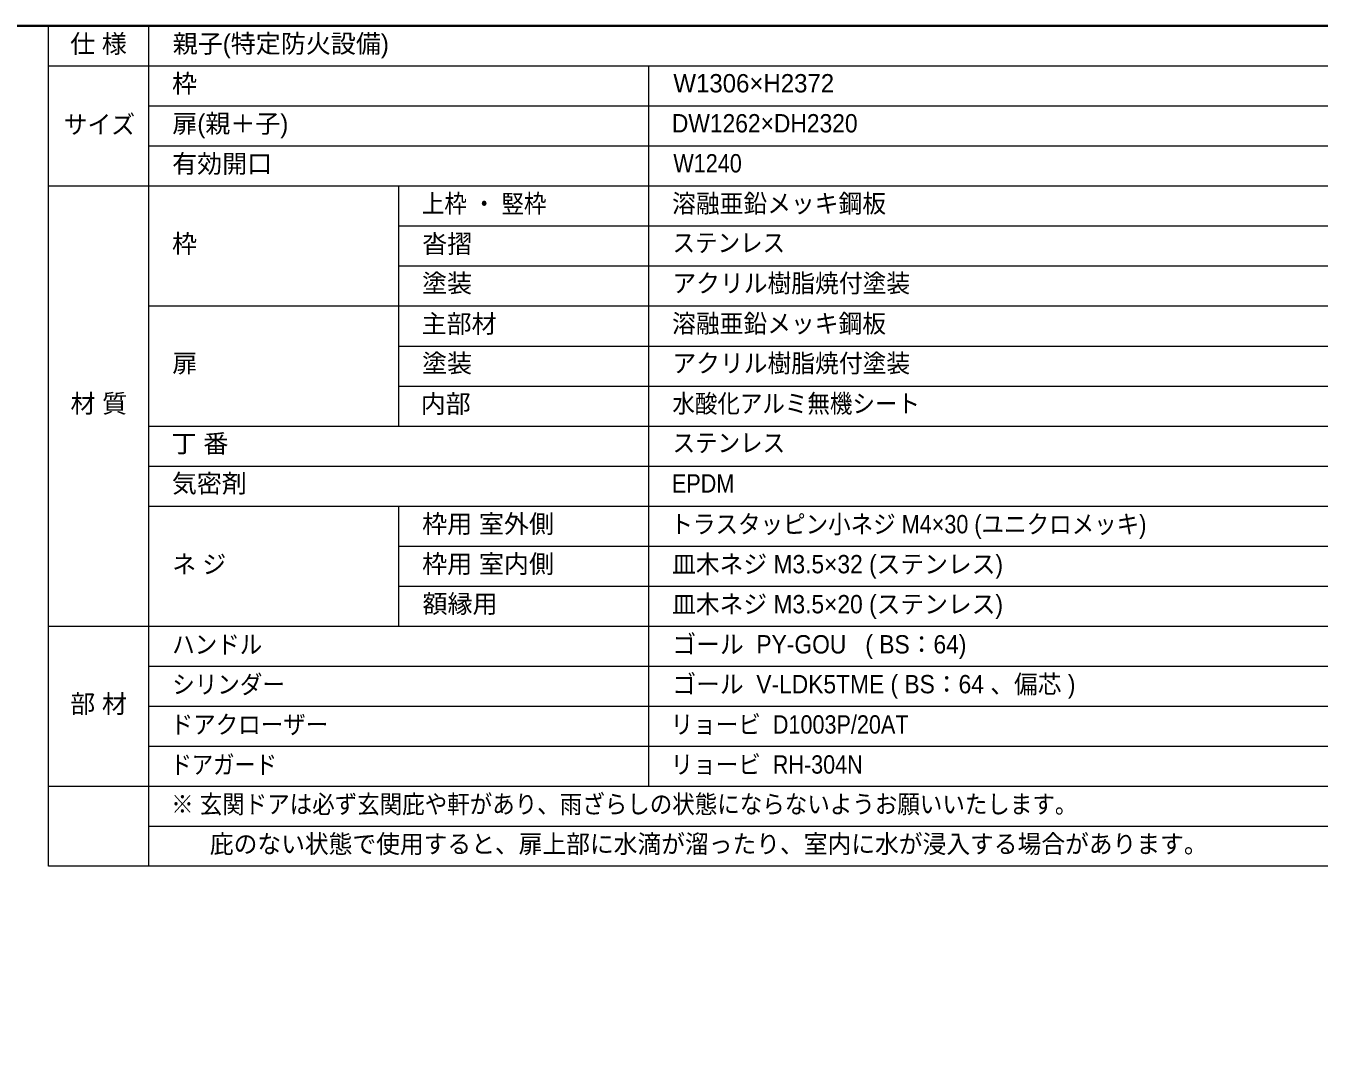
# Model space of a CAD drawing. Units: millimetres, scale not verified. Extents: x -6062 to 6062, y -3045 to 3045.
# Drawn here: x -633 to 1953, y 728 to 2770 of the extents above; entities that cross this region are included whole.
import ezdxf
from ezdxf.enums import TextEntityAlignment as Align

# ---------------------------------------------------------------- set-up
doc = ezdxf.new("R2010")
doc.units = ezdxf.units.MM
doc.header["$LTSCALE"] = 20
doc.layers.add('0-0_1図面枠', color=7, linetype='Continuous', lineweight=20)
doc.layers.add('0-2_2寸法-3', color=7, linetype='Continuous', lineweight=15)
doc.styles.add('ＭＳ Ｐゴシック', font='')
doc.styles.get('ＭＳ Ｐゴシック').set_extended_font_data('MS PGothic')

# ---------------------------------------------------------------- blocks, each defined once
blk = doc.blocks.new('グループ-2')
at = {"layer": '0-0_1図面枠', "lineweight": 35}
blk.add_lwpolyline([(-80000, 55400), (80000, 55400), (80000, -55400), (-80000, -55400)], close=True, dxfattribs=at)
blk = doc.blocks.new('図面枠')
at = {"layer": '0-0_1図面枠'}
blk.add_blockref('グループ-2', (0, 0), dxfattribs=at)
blk = doc.blocks.new('グループ-44')
at = {"layer": '0-0_1図面枠', "lineweight": 15}
for p, q in [((28000, 55400), (28000, 21800)), ((24000, 53800), (80000, 53800)), ((48000, 53800), (48000, 25000)), ((28000, 52200), (80000, 52200)), ((28000, 50600), (80000, 50600)), ((24000, 49000), (80000, 49000)), ((38000, 49000), (38000, 39400)), ((38000, 47400), (80000, 47400)), ((38000, 45800), (80000, 45800)), ((28000, 44200), (80000, 44200)), ((38000, 42600), (80000, 42600)), ((38000, 41000), (80000, 41000)), ((28000, 39400), (80000, 39400)), ((28000, 37800), (80000, 37800)), ((28000, 36200), (80000, 36200)), ((38000, 36200), (38000, 31400)), ((38000, 34600), (80000, 34600)), ((38000, 33000), (80000, 33000)), ((24000, 31400), (80000, 31400)), ((28000, 29800), (80000, 29800)), ((28000, 28200), (80000, 28200)), ((28000, 26600), (80000, 26600)), ((24000, 25000), (80000, 25000)), ((28000, 23400), (80000, 23400))]:
    blk.add_line(p, q, dxfattribs=at)
blk.add_lwpolyline([(24000, 55400), (80000, 55400), (80000, 21800), (24000, 21800)], close=True, dxfattribs=at)

msp = doc.modelspace()

# ---------------------------------------------------------------- block references
at = {"layer": '0-0_1図面枠', "xscale": 0.05, "yscale": 0.05}
for name in ['図面枠', 'グループ-44']:
    msp.add_blockref(name, (-1787.5, 0), dxfattribs=at)

# ---------------------------------------------------------------- texts
at = {"layer": '0-2_2寸法-3', "style": 'ＭＳ Ｐゴシック'}
for s, height, p in [('仕 様', 36.66, (-544.07, 2704.98)), ('親子(特定防火設備)', 36.69, (-339.02, 2705.17)), ('枠', 36.66, (-340.21, 2625.27)), ('W1306×H2372', 36.69, (662.13, 2625.95)), ('扉(親＋子)', 36.66, (-339.8, 2545.37)), ('有効開口', 36.66, (-340.21, 2465.19)), ('枠', 36.66, (-340.21, 2305.27)), ('沓摺', 36.66, (160, 2304.98)), ('塗装', 36.66, (159.62, 2226.23)), ('主部材', 36.66, (158.64, 2145.27)), ('扉', 36.66, (-339.8, 2066.34)), ('塗装', 36.66, (159.62, 2066.23)), ('材 質', 36.66, (-543.4, 1985.64)), ('内部', 36.66, (156.92, 1985.27)), ('丁 番', 36.66, (-341.15, 1905.74)), ('気密剤', 36.66, (-340.78, 1826.03)), ('枠用 室外側', 36.69, (159.79, 1745.19)), ('枠用 室内側', 36.69, (159.79, 1665.19)), ('額縁用', 36.66, (160.57, 1585.27)), ('部 材', 36.66, (-543.99, 1385.27))]:
    msp.add_text(s, height=height, dxfattribs=at).set_placement(p, align=Align.BOTTOM_LEFT)
for s, height, width, p in [('サイズ', 36.69, 0.95, (-556.95, 2543.53)), ('DW1262×DH2320', 36.69, 0.95, (659.22, 2545.95)), ('W1240', 36.69, 0.9, (662.13, 2465.95)), ('上枠 ・ 竪枠', 36.69, 0.9, (159.22, 2385.27)), ('溶融亜鉛メッキ鋼板', 36.69, 0.95, (659.62, 2385.66)), ('ステンレス', 36.66, 0.9, (660.57, 2307.01)), ('アクリル樹脂焼付塗装', 36.69, 0.95, (660.2, 2226.23)), ('溶融亜鉛メッキ鋼板', 36.69, 0.95, (659.62, 2145.66)), ('アクリル樹脂焼付塗装', 36.69, 0.95, (660.2, 2066.23)), ('水酸化アルミ無機シート', 36.66, 0.9, (660.2, 1985.64)), ('ステンレス', 36.66, 0.9, (660.57, 1907.01)), ('EPDM', 36.69, 0.9, (659.22, 1826.03)), ('トラスタッピン小ネジ M4×30 (ユニクロメッキ)', 36.69, 0.9, (656.34, 1744.49)), ('ネ ジ', 36.69, 0.95, (-339.8, 1664.32)), ('皿木ネジ M3.5×32 (ステンレス)', 36.66, 0.95, (659.62, 1664.61)), ('皿木ネジ M3.5×20 (ステンレス)', 36.66, 0.95, (659.62, 1584.61)), ('ハンドル', 36.66, 0.9, (-340, 1504.12)), ('ゴール  PY-GOU   ( BS：64)', 36.69, 0.95, (660.2, 1504.32)), ('シリンダー', 36.66, 0.9, (-339.8, 1424.22)), ('ゴール  V-LDK5TME ( BS：64 、偏芯 )', 36.66, 0.95, (660.2, 1424.7)), ('ドアクローザー', 36.69, 0.9, (-343.25, 1344.02)), ('リョービ  D1003P/20AT', 36.69, 0.9, (656.92, 1344.12)), ('ドアガード', 36.69, 0.85, (-343.25, 1263.73)), ('リョービ  RH-304N', 36.66, 0.9, (656.92, 1264.12)), ('※ 玄関ドアは必ず玄関庇や軒があり、雨ざらしの状態にならないようお願いいたします。', 36.66, 0.9, (-342.1, 1184.8)), ('\u3000  庇のない状態で使用すると、扉上部に水滴が溜ったり、室内に水が浸入する場合があります。', 36.66, 0.95, (-337.5, 1105.27))]:
    msp.add_text(s, height=height, dxfattribs=dict(at, width=width)).set_placement(p, align=Align.BOTTOM_LEFT)

doc.saveas('drawing.dxf')
